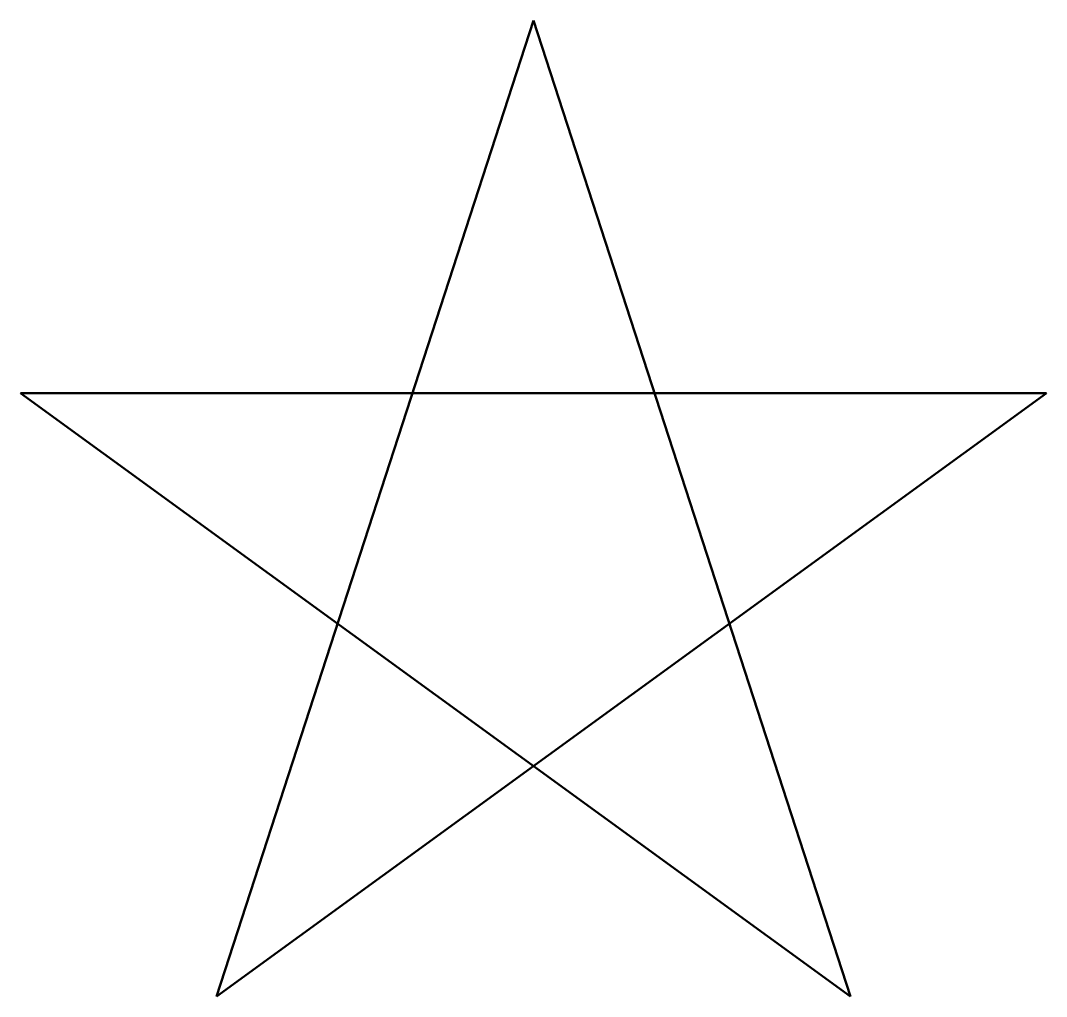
# Model space of a CAD drawing. Header units: millimetres. Extents: x 688 to 1267, y 328 to 879.
import ezdxf

# ---------------------------------------------------------------- set-up
doc = ezdxf.new("R2010")
doc.units = ezdxf.units.MM

msp = doc.modelspace()

# ---------------------------------------------------------------- linework, layer by layer
at = {"lineweight": 50}
for p, q in [((798.78, 328.24), (977.78, 879.14)), ((977.78, 879.14), (1156.77, 328.24)), ((1156.77, 328.24), (688.15, 668.71)), ((688.15, 668.71), (1267.4, 668.71)), ((1267.4, 668.71), (798.78, 328.24))]:
    msp.add_line(p, q, dxfattribs=at)

doc.saveas('drawing.dxf')
